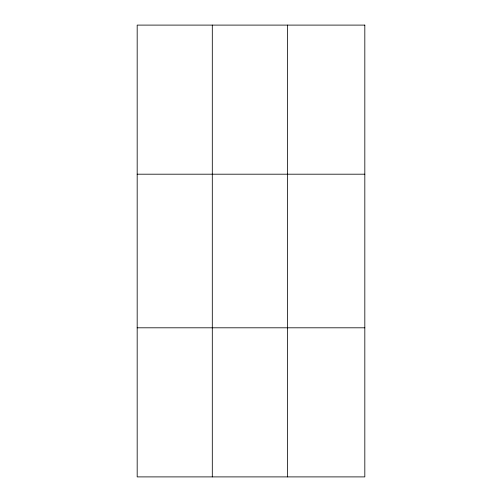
<?xml version="1.0" encoding="UTF-8"?>
<svg xmlns="http://www.w3.org/2000/svg" width="502" height="502" viewBox="0 0 502 502"><rect width="100%" height="100%" fill="white"/><g stroke="black" fill="none" stroke-linecap="round" stroke-linejoin="round"><path stroke-width="0.75" d="M212.302 476.9L212.302 25.1M287.42 476.9L287.42 25.1M137.178 174.194L364.822 174.194M137.178 327.806L364.822 327.806M364.822 25.1L364.822 476.9L137.178 476.9L137.178 25.1L364.822 25.1"/></g></svg>
